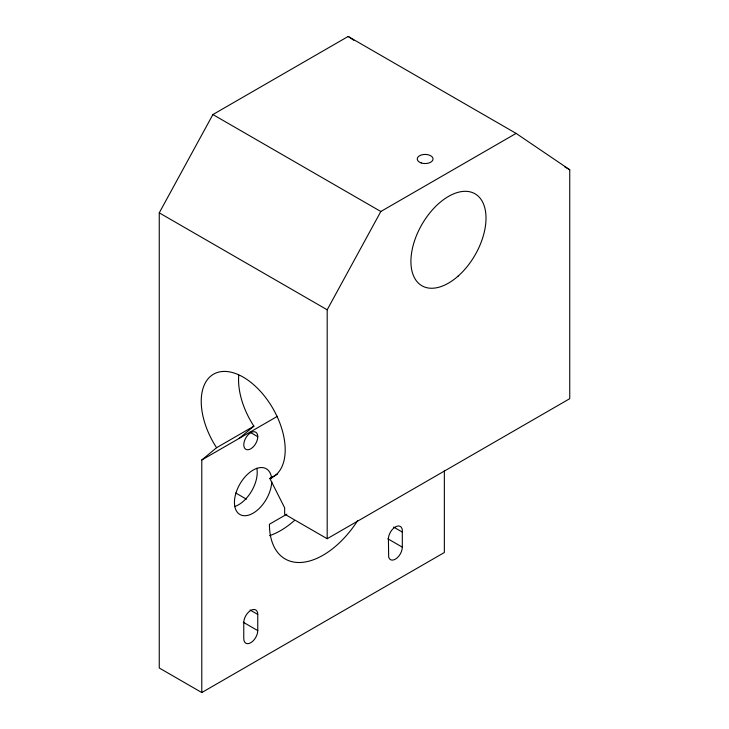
<?xml version="1.0" encoding="UTF-8"?>
<svg xmlns="http://www.w3.org/2000/svg" width="729" height="729" viewBox="0 0 729 729"><rect width="100%" height="100%" fill="white"/><g stroke="black" fill="none" stroke-linecap="round" stroke-linejoin="round"><path stroke-width="1.09" d="M402.317 547.151L402.08 549.365A9.814 5.668 -60 0 1 395.373 559.179A9.814 5.668 -60 0 1 388.666 557.102L388.429 540.034A9.896 5.714 -60 0 1 395.4 526.912A9.896 5.714 -60 0 1 402.308 532.088L402.317 547.151L387.81 538.786M159.259 212.85L212.895 114.553L348.17 36.45L516.105 133.398L569.741 169.757L569.741 398.681L327.184 538.722L284.647 514.164L284.647 507.821L269.848 478.461A59.368 34.281 60 0 0 273.858 410.163A59.368 34.281 60 0 0 212.576 374.779A59.368 34.281 60 0 0 216.586 447.706L201.787 459.981L201.787 692.55L159.259 667.992L159.259 212.85L327.184 309.798L327.184 538.722M327.184 309.798L380.83 211.501L516.105 133.398M239.103 438.439L253.902 426.164A59.368 34.281 60 0 1 238.757 375.189M216.586 447.706L253.902 426.164M201.787 459.981L277.403 416.323M269.848 478.461L277.713 473.923M286.834 514.182L269.429 524.233A75.862 43.804 -60 0 0 300.403 562.487A75.862 43.804 -60 0 0 357.565 520.788M201.787 692.55L444.353 552.509L444.353 470.825M564.838 166.923L569.741 169.757M212.895 114.553L380.83 211.501M250.029 432.233L257.765 436.698M393.605 527.058L402.308 532.088M235.804 493.032L246.42 499.165M250.029 609.982L257.765 614.447L257.765 630.612A9.896 5.714 -60 0 1 250.767 642.723A9.896 5.714 -60 0 1 243.768 638.686L243.768 622.53A9.896 5.714 -60 0 1 250.767 610.41A9.896 5.714 -60 0 1 257.765 614.447M243.267 622.238L257.765 630.612M348.17 36.45L353.82 40.277M294.416 520.515A75.862 43.804 -60 0 1 269.566 535.669M271.744 481.814A26.39 15.236 -60 0 1 243.869 515.695A26.39 15.236 -60 0 1 242.894 479.5A26.39 15.236 -60 0 1 271.662 478.68M256.808 468.218A26.39 15.236 -60 0 1 234.674 506.555M458.186 276.054A53.108 30.664 -60 0 0 475.016 193.796A53.108 30.664 -60 0 0 412.195 249.5A53.108 30.664 -60 0 0 458.186 276.054M421.18 162.941A7.919 4.574 0 0 0 433.053 158.986A7.919 4.574 0 0 0 421.18 155.031A7.919 4.574 0 0 0 421.18 162.941M252.58 447.497A9.896 5.714 -60 0 0 255.715 432.169A9.896 5.714 -60 0 0 244.015 442.549A9.896 5.714 -60 0 0 252.58 447.497"/></g></svg>
